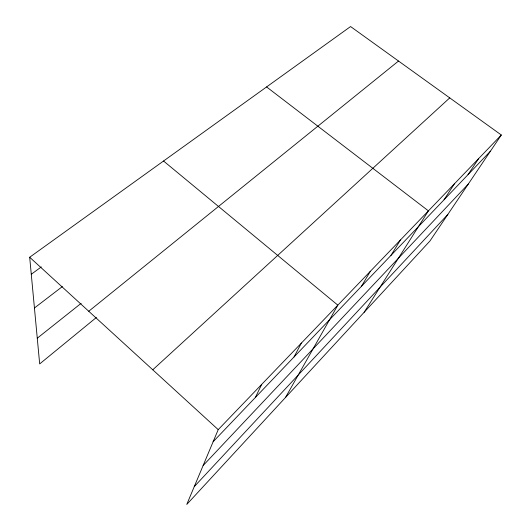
<?xml version="1.0" encoding="UTF-8"?>
<svg xmlns="http://www.w3.org/2000/svg" width="531" height="531" viewBox="0 0 531 531"><rect width="100%" height="100%" fill="white"/><g stroke="black" fill="none" stroke-linecap="round" stroke-linejoin="round"><path stroke-width="0.8" d="M501.317 135L218.214 429.639L186.759 504.45L429.977 240.968L501.317 135L350.579 26.55L29.683 257.25L39.679 363.927L96.41 317.452M255.345 397.513L261.71 384.371M294.008 356.991L301.429 343.039M285.492 397.493L337.829 305.152L163.541 161.019M361.419 286.362L370.372 271.281M390.969 255.398L400.48 239.946M364.12 312.308L428.417 210.867L266.582 86.931M444.055 199.769L454.41 183.819M467.997 174.686L478.657 158.583M194.253 486.635L447.872 214.391M203.127 465.534L468.302 184.038M213.123 441.746L490.418 151.189M152.769 369.795L449.737 97.89M88.75 311.259L398.522 61.038M37.27 338.201L81.157 303.314M34.435 307.993L62.392 286.567M31.276 274.281L41.299 266.914M29.683 257.25L218.214 429.639"/></g></svg>
